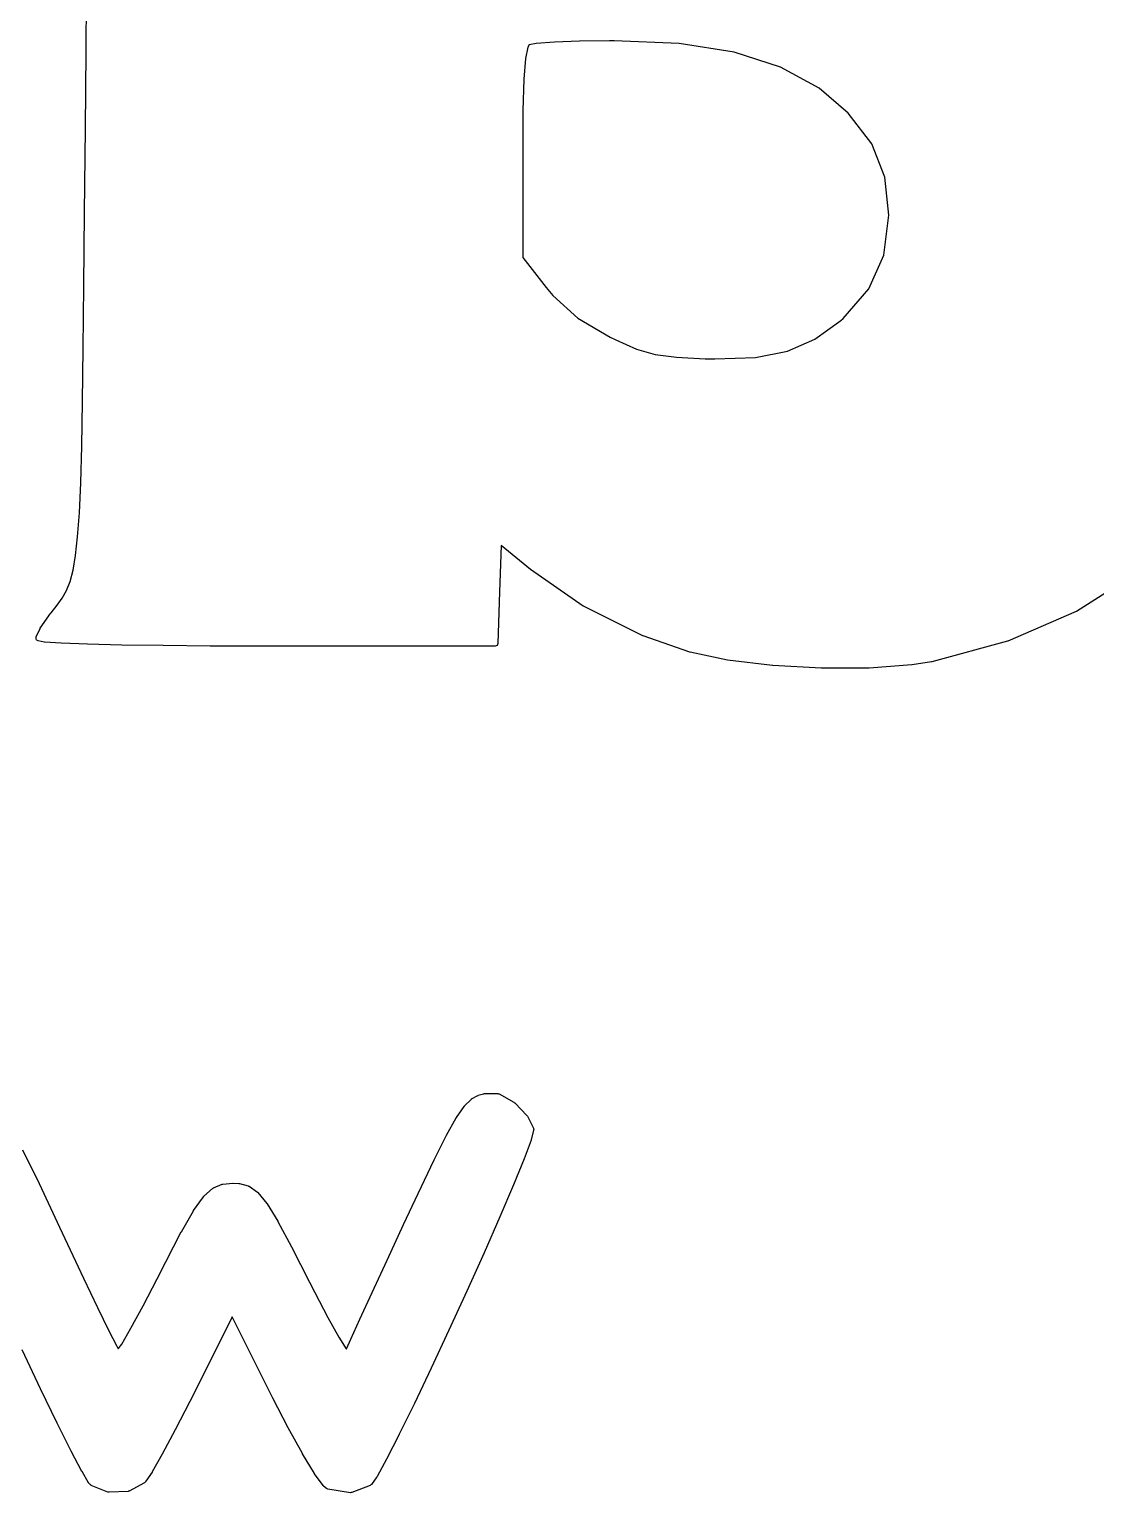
# Model space of a CAD drawing. Extents: x 131 to 165.5, y -106.3 to -66.1.
# Drawn here: x 155.57 to 157.546, y -72.107 to -69.396 of the extents above; entities that cross this region are included whole.
import ezdxf

# ---------------------------------------------------------------- set-up
doc = ezdxf.new("R2010")
doc.units = 0
doc.layers.add('BLACK', color=7, linetype='CONTINUOUS')

msp = doc.modelspace()

# ---------------------------------------------------------------- linework, layer by layer
at = {"layer": 'BLACK', "linetype": 'CONTINUOUS'}
for p, q in [((155.675228, -69.436963), (155.676651, -69.291893)), ((155.673975, -69.579734), (155.675228, -69.436969)), ((155.675229, -69.436966), (155.675228, -69.436963)), ((155.675228, -69.436969), (155.675229, -69.436966)), ((156.493667, -69.428623), (156.489535, -69.449546)), ((156.496108, -69.424759), (156.493667, -69.428623)), ((156.509634, -69.422073), (156.496108, -69.424759)), ((156.543032, -69.41948), (156.509634, -69.422073)), ((156.589805, -69.417652), (156.543032, -69.41948)), ((156.645014, -69.416856), (156.589805, -69.417652)), ((156.645015, -69.416857), (156.645014, -69.416856)), ((156.653796, -69.416842), (156.645015, -69.416857)), ((156.774169, -69.422078), (156.653796, -69.416842)), ((156.876182, -69.438142), (156.774169, -69.422078)), ((156.961907, -69.465574), (156.876182, -69.438142)), ((156.489535, -69.449546), (156.486598, -69.488254)), ((157.033458, -69.504941), (156.961907, -69.465574)), ((156.486598, -69.488254), (156.484913, -69.546029)), ((157.087602, -69.551218), (157.033458, -69.504941)), ((156.484913, -69.546029), (156.484378, -69.624586)), ((157.1314, -69.608132), (157.087602, -69.551218)), ((155.672649, -69.735923), (155.673975, -69.579735)), ((155.673975, -69.579735), (155.673975, -69.579734)), ((156.484378, -69.624586), (156.484378, -69.818723)), ((157.155613, -69.669877), (157.1314, -69.608132)), ((157.16272, -69.740227), (157.155613, -69.669877)), ((155.671444, -69.871186), (155.672649, -69.735924)), ((155.672649, -69.735924), (155.672649, -69.735923)), ((157.153587, -69.813986), (157.16272, -69.740227)), ((156.484378, -69.818723), (156.527924, -69.873814)), ((157.126003, -69.876448), (157.153587, -69.813986)), ((155.670234, -69.987177), (155.671444, -69.871187)), ((155.671444, -69.871187), (155.671444, -69.871186)), ((156.527924, -69.873814), (156.540403, -69.888745)), ((156.540403, -69.888745), (156.586591, -69.930801)), ((157.078256, -69.931257), (157.126003, -69.876448)), ((156.586591, -69.930801), (156.646622, -69.966263)), ((157.025957, -69.96967), (157.073631, -69.935292)), ((157.073631, -69.935292), (157.078256, -69.931257)), ((156.646622, -69.966263), (156.65699, -69.971308)), ((156.65699, -69.971308), (156.695377, -69.988032)), ((156.975242, -69.991819), (157.025957, -69.96967)), ((155.668894, -70.085577), (155.670234, -69.987178)), ((155.670234, -69.987178), (155.670234, -69.987177)), ((156.695377, -69.988032), (156.72973, -69.998003)), ((156.72973, -69.998003), (156.769183, -70.003341)), ((156.769183, -70.003341), (156.822712, -70.00598)), ((156.822712, -70.00598), (156.840621, -70.00638)), ((156.840621, -70.00638), (156.915431, -70.003558)), ((156.915431, -70.003558), (156.975242, -69.991819)), ((155.667302, -70.167948), (155.668894, -70.085577)), ((155.665327, -70.23607), (155.667302, -70.167948)), ((155.662852, -70.291465), (155.665327, -70.23607)), ((155.659749, -70.335851), (155.662852, -70.291465)), ((155.655908, -70.370801), (155.659749, -70.335851)), ((156.44452, -70.351846), (156.441602, -70.437792)), ((156.498783, -70.396407), (156.44452, -70.351846)), ((155.651222, -70.39796), (155.655908, -70.370801)), ((155.645599, -70.418973), (155.651222, -70.39796)), ((156.498989, -70.396469), (156.498783, -70.396407)), ((156.499106, -70.396651), (156.498989, -70.396469)), ((156.596436, -70.464166), (156.499106, -70.396651)), ((157.622418, -70.403146), (157.510501, -70.474154)), ((155.631082, -70.449504), (155.638942, -70.435556)), ((155.638942, -70.435556), (155.645599, -70.418973)), ((156.441602, -70.437792), (156.43834, -70.533859)), ((155.610814, -70.476535), (155.621768, -70.462615)), ((155.621768, -70.462615), (155.631082, -70.449504)), ((156.596808, -70.464246), (156.596436, -70.464166)), ((156.597058, -70.464533), (156.596808, -70.464246)), ((156.70696, -70.519225), (156.597058, -70.464533)), ((155.590504, -70.505063), (155.606324, -70.482224)), ((155.606324, -70.482224), (155.606466, -70.482132)), ((155.606466, -70.482132), (155.606513, -70.481968)), ((155.606513, -70.481968), (155.610814, -70.476535)), ((157.509812, -70.474519), (157.383387, -70.529363)), ((157.510096, -70.474224), (157.509812, -70.474519)), ((157.510501, -70.474154), (157.510096, -70.474224)), ((155.582562, -70.523683), (155.582584, -70.523223)), ((155.582916, -70.524671), (155.582562, -70.523683)), ((155.582584, -70.523223), (155.582674, -70.52303)), ((155.582655, -70.522931), (155.582877, -70.5226)), ((155.582674, -70.52303), (155.582655, -70.522931)), ((155.582877, -70.5226), (155.582991, -70.522358)), ((155.582991, -70.522358), (155.583022, -70.521402)), ((155.583022, -70.521402), (155.590058, -70.50585)), ((155.590058, -70.50585), (155.590403, -70.505525)), ((155.590403, -70.505525), (155.590504, -70.505063)), ((156.707289, -70.519247), (156.70696, -70.519225)), ((156.707537, -70.519469), (156.707289, -70.519247)), ((156.794001, -70.549698), (156.707537, -70.519469)), ((155.582899, -70.525227), (155.582916, -70.524671)), ((155.583157, -70.525502), (155.582899, -70.525227)), ((155.583389, -70.526687), (155.583157, -70.525502)), ((155.58372, -70.526909), (155.583389, -70.526687)), ((155.583855, -70.527285), (155.58372, -70.526909)), ((155.585267, -70.52795), (155.583855, -70.527285)), ((155.586565, -70.528823), (155.585267, -70.52795)), ((155.597442, -70.531022), (155.586565, -70.528823)), ((155.59779, -70.530953), (155.597442, -70.531022)), ((155.598107, -70.53111), (155.59779, -70.530953)), ((155.629092, -70.533136), (155.598107, -70.53111)), ((155.629163, -70.533111), (155.629092, -70.533136)), ((155.629234, -70.533144), (155.629163, -70.533111)), ((155.677858, -70.534939), (155.629234, -70.533144)), ((155.677891, -70.534926), (155.677858, -70.534939)), ((155.677925, -70.534941), (155.677891, -70.534926)), ((155.741719, -70.53645), (155.677925, -70.534941)), ((155.741741, -70.536441), (155.741719, -70.53645)), ((155.741761, -70.53645), (155.741741, -70.536441)), ((155.818255, -70.537615), (155.741761, -70.53645)), ((155.81827, -70.537608), (155.818255, -70.537615)), ((155.818287, -70.537616), (155.81827, -70.537608)), ((155.905012, -70.53838), (155.818287, -70.537616)), ((155.905026, -70.538374), (155.905012, -70.53838)), ((155.90504, -70.53838), (155.905026, -70.538374)), ((155.999526, -70.538686), (155.90504, -70.53838)), ((155.999534, -70.538682), (155.999526, -70.538686)), ((155.999542, -70.538686), (155.999534, -70.538682)), ((156.010449, -70.538689), (155.999542, -70.538686)), ((156.01045, -70.538689), (156.010449, -70.538688)), ((156.010449, -70.538688), (156.010449, -70.538689)), ((156.433343, -70.538689), (156.01045, -70.538689)), ((156.43504, -70.537986), (156.433343, -70.538689)), ((156.436757, -70.537343), (156.43504, -70.537986)), ((156.436794, -70.537259), (156.436757, -70.537343)), ((156.436879, -70.537225), (156.436794, -70.537259)), ((156.43758, -70.535529), (156.436879, -70.537225)), ((156.43834, -70.533859), (156.43758, -70.535529)), ((156.794334, -70.549679), (156.794001, -70.549698)), ((156.794611, -70.549869), (156.794334, -70.549679)), ((156.863682, -70.564557), (156.794611, -70.549869)), ((157.382702, -70.529603), (157.242683, -70.567465)), ((157.383005, -70.529369), (157.382702, -70.529603)), ((157.383387, -70.529363), (157.383005, -70.529369)), ((156.863918, -70.564513), (156.863682, -70.564557)), ((156.864127, -70.56463), (156.863918, -70.564513)), ((156.94748, -70.574623), (156.864127, -70.56463)), ((156.947644, -70.574577), (156.94748, -70.574623)), ((156.947798, -70.574651), (156.947644, -70.574577)), ((157.037563, -70.579638), (156.947798, -70.574651)), ((157.205526, -70.573337), (157.126531, -70.579299)), ((157.205718, -70.573239), (157.205526, -70.573337)), ((157.205928, -70.57329), (157.205718, -70.573239)), ((157.242157, -70.567577), (157.205928, -70.57329)), ((157.242399, -70.567428), (157.242157, -70.567577)), ((157.242683, -70.567465), (157.242399, -70.567428)), ((157.037712, -70.579585), (157.037563, -70.579638)), ((157.03786, -70.579646), (157.037712, -70.579585)), ((157.126174, -70.579313), (157.03786, -70.579646)), ((157.126349, -70.579239), (157.126174, -70.579313)), ((157.126531, -70.579299), (157.126349, -70.579239)), ((156.361521, -71.412078), (156.375868, -71.391183)), ((156.375868, -71.391183), (156.37626, -71.390927)), ((156.37626, -71.390927), (156.376437, -71.390496)), ((156.376437, -71.390496), (156.388614, -71.3782)), ((156.388614, -71.3782), (156.389301, -71.37791)), ((156.389301, -71.37791), (156.389772, -71.377328)), ((156.389772, -71.377328), (156.401239, -71.371076)), ((156.401239, -71.371076), (156.401759, -71.37102)), ((156.401759, -71.37102), (156.402163, -71.370687)), ((156.402163, -71.370687), (156.411573, -71.367795)), ((156.411573, -71.367795), (156.412319, -71.367865)), ((156.412319, -71.367865), (156.413012, -71.367574)), ((156.413012, -71.367574), (156.438117, -71.367425)), ((156.438117, -71.367425), (156.439319, -71.367914)), ((156.439319, -71.367914), (156.440607, -71.368072)), ((156.440607, -71.368072), (156.46775, -71.383415)), ((156.46775, -71.383415), (156.467967, -71.383693)), ((156.467967, -71.383693), (156.46831, -71.383783)), ((156.46831, -71.383783), (156.46961, -71.384768)), ((156.46961, -71.384768), (156.469808, -71.385106)), ((156.469808, -71.385106), (156.470169, -71.385261)), ((156.470169, -71.385261), (156.492253, -71.407897)), ((156.343304, -71.444502), (156.361283, -71.412461)), ((156.361283, -71.412461), (156.361471, -71.412312)), ((156.361471, -71.412312), (156.361521, -71.412078)), ((156.492253, -71.407897), (156.492549, -71.408637)), ((156.492549, -71.408637), (156.493151, -71.409162)), ((156.493151, -71.409162), (156.5042, -71.431387)), ((156.320129, -71.490436), (156.3432, -71.444697)), ((156.3432, -71.444697), (156.343289, -71.444619)), ((156.343289, -71.444619), (156.343304, -71.444502)), ((156.504611, -71.435498), (156.500071, -71.45316)), ((156.5042, -71.431387), (156.504267, -71.432372)), ((156.504267, -71.432372), (156.50471, -71.433255)), ((156.504756, -71.433895), (156.504495, -71.43468)), ((156.504495, -71.43468), (156.504611, -71.435498)), ((156.50471, -71.433255), (156.504756, -71.433895)), ((155.557582, -71.471549), (155.588236, -71.533871)), ((156.499914, -71.453659), (156.48705, -71.488225)), ((156.500071, -71.45316), (156.499903, -71.453382)), ((156.499903, -71.453382), (156.499914, -71.453659)), ((156.290459, -71.552521), (156.320081, -71.490533)), ((156.320081, -71.490533), (156.320124, -71.490493)), ((156.320124, -71.490493), (156.320129, -71.490436)), ((156.486992, -71.488373), (156.467233, -71.536718)), ((156.48705, -71.488225), (156.486991, -71.488287)), ((156.486991, -71.488287), (156.486992, -71.488373)), ((155.588236, -71.533871), (155.588239, -71.533918)), ((155.588239, -71.533918), (155.588275, -71.533951)), ((155.588275, -71.533951), (155.626345, -71.614944)), ((155.893593, -71.557874), (155.909724, -71.543139)), ((155.909724, -71.543139), (155.910549, -71.542839)), ((155.910549, -71.542839), (155.911167, -71.542218)), ((155.911167, -71.542218), (155.927401, -71.535429)), ((155.927401, -71.535429), (155.92819, -71.535426)), ((155.92819, -71.535426), (155.928889, -71.535062)), ((155.928889, -71.535062), (155.947416, -71.533419)), ((155.947416, -71.533419), (155.947752, -71.533524)), ((155.947752, -71.533524), (155.948083, -71.533405)), ((155.948083, -71.533405), (155.958586, -71.53388)), ((155.958586, -71.53388), (155.959081, -71.534111)), ((155.959081, -71.534111), (155.959623, -71.534037)), ((155.959623, -71.534037), (155.975739, -71.538244)), ((155.975739, -71.538244), (155.976472, -71.538799)), ((155.976472, -71.538799), (155.977369, -71.539004)), ((155.977369, -71.539004), (155.992683, -71.549868)), ((155.992683, -71.549868), (155.99305, -71.550452)), ((155.99305, -71.550452), (155.993659, -71.550779)), ((155.993659, -71.550779), (156.010257, -71.571052)), ((156.263724, -71.609783), (156.290439, -71.552562)), ((156.290439, -71.552562), (156.290457, -71.552544)), ((156.290457, -71.552544), (156.290459, -71.552521)), ((156.467202, -71.536791), (156.441978, -71.595791)), ((156.467233, -71.536718), (156.467202, -71.536748)), ((156.467202, -71.536748), (156.467202, -71.536791)), ((155.874682, -71.584136), (155.892898, -71.558658)), ((155.892898, -71.558658), (155.89336, -71.558369)), ((155.89336, -71.558369), (155.893593, -71.557874)), ((156.010257, -71.571052), (156.010359, -71.57139)), ((156.010359, -71.57139), (156.010646, -71.571598)), ((156.010646, -71.571598), (156.030615, -71.604032)), ((155.851929, -71.623564), (155.874417, -71.584547)), ((155.874417, -71.584547), (155.874623, -71.584388)), ((155.874623, -71.584388), (155.874682, -71.584136)), ((156.030615, -71.604032), (156.03064, -71.604189)), ((156.03064, -71.604189), (156.030762, -71.604289)), ((156.030762, -71.604289), (156.056188, -71.651639)), ((156.441958, -71.595838), (156.412696, -71.662368)), ((156.441978, -71.595791), (156.441958, -71.595809)), ((156.441958, -71.595809), (156.441958, -71.595838)), ((155.626345, -71.614944), (155.626345, -71.614951)), ((155.626345, -71.614951), (155.626352, -71.614958)), ((155.626352, -71.614958), (155.640976, -71.646322)), ((155.82288, -71.679097), (155.85183, -71.623744)), ((155.85183, -71.623744), (155.851914, -71.623673)), ((155.851914, -71.623673), (155.851929, -71.623564)), ((156.232983, -71.676124), (156.263718, -71.609796)), ((156.263718, -71.609796), (156.263723, -71.60979)), ((156.263723, -71.60979), (156.263724, -71.609783)), ((155.640976, -71.646322), (155.640978, -71.646324)), ((155.640978, -71.646324), (155.670727, -71.709508)), ((156.056188, -71.651639), (156.056194, -71.651702)), ((156.056194, -71.651702), (156.056242, -71.651743)), ((156.056242, -71.651743), (156.089211, -71.716761)), ((156.41268, -71.662404), (156.380811, -71.73334)), ((156.412696, -71.662368), (156.41268, -71.662382)), ((156.41268, -71.662382), (156.41268, -71.662404)), ((155.806895, -71.710608), (155.822852, -71.679152)), ((155.822852, -71.679152), (155.822876, -71.67913)), ((155.822876, -71.67913), (155.82288, -71.679097)), ((156.20544, -71.735778), (156.23298, -71.67613)), ((156.23298, -71.67613), (156.232982, -71.676127)), ((156.232982, -71.676127), (156.232983, -71.676124)), ((155.670727, -71.709508), (155.670727, -71.709509)), ((155.670727, -71.709509), (155.69679, -71.764051)), ((155.781005, -71.760757), (155.806895, -71.710609)), ((155.806895, -71.710609), (155.806895, -71.710608)), ((156.089211, -71.716761), (156.089211, -71.716763)), ((156.089211, -71.716763), (156.089214, -71.716766)), ((156.089214, -71.716766), (156.098914, -71.735956)), ((156.098914, -71.735956), (156.123346, -71.782576)), ((156.182519, -71.785637), (156.205436, -71.735786)), ((156.205436, -71.735786), (156.205439, -71.735782)), ((156.205439, -71.735782), (156.20544, -71.735778)), ((156.380796, -71.733372), (156.347748, -71.805588)), ((156.380811, -71.73334), (156.380796, -71.733353)), ((156.380796, -71.733353), (156.380796, -71.733372)), ((155.69679, -71.764051), (155.696791, -71.764052)), ((155.696791, -71.764052), (155.717752, -71.807029)), ((155.758476, -71.802248), (155.781005, -71.760757)), ((155.945993, -71.781327), (155.877272, -71.918975)), ((156.021289, -71.931632), (155.945993, -71.781327)), ((156.123346, -71.782576), (156.143476, -71.818551)), ((156.165653, -71.822588), (156.182513, -71.785649)), ((156.182513, -71.785649), (156.182518, -71.785643)), ((156.182518, -71.785643), (156.182519, -71.785637)), ((155.717752, -71.807029), (155.732127, -71.83539)), ((155.741341, -71.83152), (155.758476, -71.802248)), ((156.143476, -71.818551), (156.157146, -71.840206)), ((156.157583, -71.840586), (156.16564, -71.822618)), ((156.16564, -71.822618), (156.165652, -71.822606)), ((156.165652, -71.822606), (156.165653, -71.822588)), ((156.347733, -71.80562), (156.314933, -71.875992)), ((156.347748, -71.805588), (156.347733, -71.805601)), ((156.347733, -71.805601), (156.347733, -71.80562)), ((155.591166, -71.914564), (155.556856, -71.842125)), ((155.732127, -71.83539), (155.735029, -71.840329)), ((155.735029, -71.840329), (155.741341, -71.83152)), ((156.157146, -71.840206), (156.157583, -71.840586)), ((156.314916, -71.876028), (156.283795, -71.941433)), ((156.314917, -71.876006), (156.314916, -71.876028)), ((156.314933, -71.875992), (156.314917, -71.876006)), ((155.591184, -71.91458), (155.591166, -71.914564)), ((155.591186, -71.914604), (155.591184, -71.91458)), ((155.621949, -71.978062), (155.591186, -71.914604)), ((155.877267, -71.918987), (155.86757, -71.938278)), ((155.877272, -71.918975), (155.877267, -71.918978)), ((155.877267, -71.918978), (155.877267, -71.918987)), ((156.021315, -71.931655), (156.021289, -71.931632)), ((156.021319, -71.931691), (156.021315, -71.931655)), ((156.049793, -71.986713), (156.021319, -71.931691)), ((155.867548, -71.938322), (155.840569, -71.990671)), ((155.86755, -71.938295), (155.867548, -71.938322)), ((155.86757, -71.938278), (155.86755, -71.938295)), ((156.283772, -71.94148), (156.255757, -71.998793)), ((156.283773, -71.941452), (156.283772, -71.94148)), ((156.283795, -71.941433), (156.283773, -71.941452)), ((155.621973, -71.978084), (155.621949, -71.978062)), ((155.621976, -71.978115), (155.621973, -71.978084)), ((155.64788, -72.029943), (155.621976, -71.978115)), ((156.04985, -71.986761), (156.049793, -71.986713)), ((156.049859, -71.986837), (156.04985, -71.986761)), ((156.076275, -72.034553), (156.049859, -71.986837)), ((155.840531, -71.990743), (155.816502, -72.035534)), ((155.840535, -71.990699), (155.840531, -71.990743)), ((155.840569, -71.990671), (155.840535, -71.990699)), ((156.25572, -71.998867), (156.232241, -72.044961)), ((156.255723, -71.998822), (156.25572, -71.998867)), ((156.255757, -71.998793), (156.255723, -71.998822)), ((155.64792, -72.029978), (155.64788, -72.029943)), ((155.647926, -72.030034), (155.64792, -72.029978)), ((155.667664, -72.067585), (155.647926, -72.030034)), ((155.816442, -72.035642), (155.797678, -72.068626)), ((155.81645, -72.035576), (155.816442, -72.035642)), ((155.816502, -72.035534), (155.81645, -72.035576)), ((156.076354, -72.034616), (156.076275, -72.034553)), ((156.07637, -72.034717), (156.076354, -72.034616)), ((156.098572, -72.071478), (156.07637, -72.034717)), ((155.667771, -72.067674), (155.667664, -72.067585)), ((155.667792, -72.067814), (155.667771, -72.067674)), ((155.680052, -72.088439), (155.667792, -72.067814)), ((155.797504, -72.06891), (155.786318, -72.085845)), ((155.797537, -72.068735), (155.797504, -72.06891)), ((155.797678, -72.068626), (155.797537, -72.068735)), ((156.232164, -72.045107), (156.21465, -72.076861)), ((156.232173, -72.045018), (156.232164, -72.045107)), ((156.232241, -72.044961), (156.232173, -72.045018)), ((155.680406, -72.088704), (155.680052, -72.088439)), ((155.680543, -72.089126), (155.680406, -72.088704)), ((155.682969, -72.091975), (155.680543, -72.089126)), ((155.684042, -72.092524), (155.682969, -72.091975)), ((155.684899, -72.093367), (155.684042, -72.092524)), ((155.71594, -72.105936), (155.684899, -72.093367)), ((155.783388, -72.088725), (155.755267, -72.104012)), ((155.783915, -72.088073), (155.783388, -72.088725)), ((155.784676, -72.087721), (155.783915, -72.088073)), ((155.785822, -72.086478), (155.784676, -72.087721)), ((155.785967, -72.086081), (155.785822, -72.086478)), ((155.786318, -72.085845), (155.785967, -72.086081)), ((156.098737, -72.0716), (156.098572, -72.071478)), ((156.098784, -72.0718), (156.098737, -72.0716)), ((156.114613, -72.093951), (156.098784, -72.0718)), ((156.11512, -72.094267), (156.114613, -72.093951)), ((156.115387, -72.094806), (156.11512, -72.094267)), ((156.120753, -72.099503), (156.115387, -72.094806)), ((156.201962, -72.093394), (156.167554, -72.106763)), ((156.203009, -72.092391), (156.201962, -72.093394)), ((156.204231, -72.091623), (156.203009, -72.092391)), ((156.214352, -72.077336), (156.204231, -72.091623)), ((156.214417, -72.077046), (156.214352, -72.077336)), ((156.21465, -72.076861), (156.214417, -72.077046)), ((155.717031, -72.105927), (155.71594, -72.105936)), ((155.718057, -72.106296), (155.717031, -72.105927)), ((155.753118, -72.104613), (155.718057, -72.106296)), ((155.75414, -72.10413), (155.753118, -72.104613)), ((155.755267, -72.104012), (155.75414, -72.10413)), ((156.122086, -72.099954), (156.120753, -72.099503)), ((156.123292, -72.100684), (156.122086, -72.099954)), ((156.164989, -72.107045), (156.123292, -72.100684)), ((156.166251, -72.106734), (156.164989, -72.107045)), ((156.167554, -72.106763), (156.166251, -72.106734))]:
    msp.add_line(p, q, dxfattribs=at)

doc.saveas('drawing.dxf')
